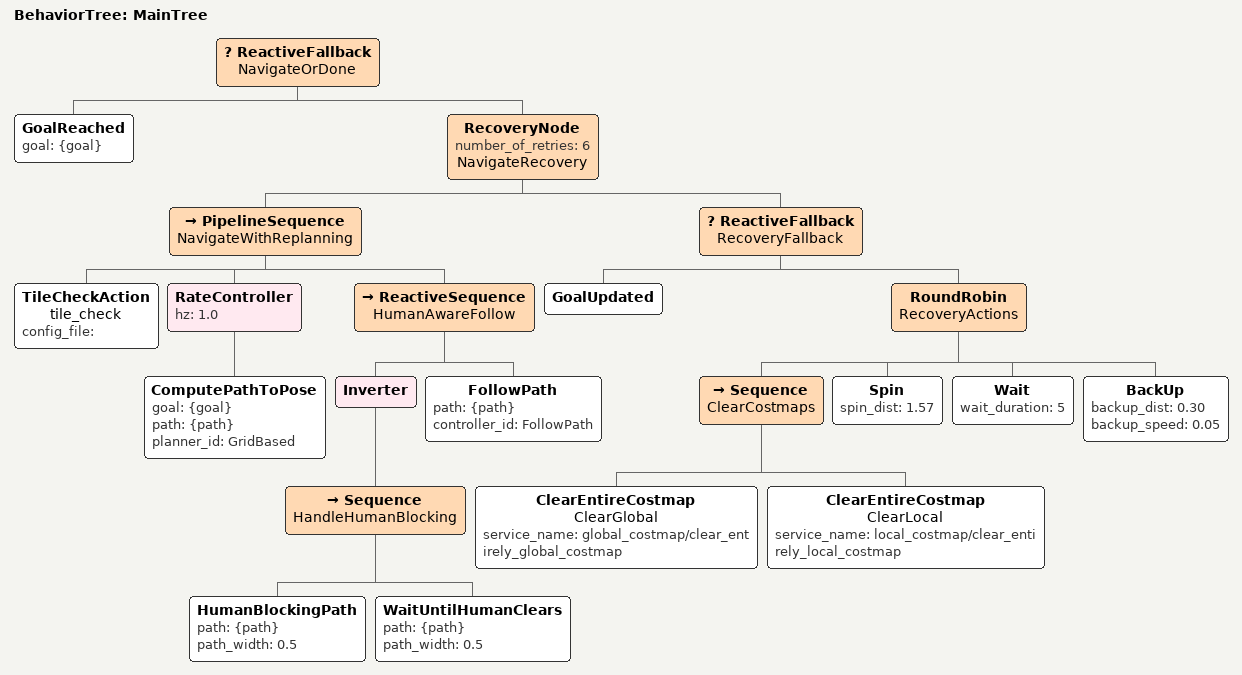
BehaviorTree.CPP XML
<?xml version="1.0"?>
<root main_tree_to_execute="MainTree">
  <BehaviorTree ID="MainTree">
    <!-- GoalReached short-circuits immediately when within goal tolerance -->
    <ReactiveFallback name="NavigateOrDone">
      <GoalReached goal="{goal}"/>

      <RecoveryNode number_of_retries="6" name="NavigateRecovery">

        <PipelineSequence name="NavigateWithReplanning">
          <!-- TileCheckAction re-ticked every cycle by PipelineSequence -->
          <TileCheckAction name="tile_check" config_file=""/>

          <RateController hz="1.0">
            <ComputePathToPose goal="{goal}" path="{path}" planner_id="GridBased"/>
          </RateController>

          <ReactiveSequence name="HumanAwareFollow">
            <Inverter>
              <Sequence name="HandleHumanBlocking">
                <!-- SUCCESS = human is blocking the path -->
                <HumanBlockingPath path="{path}" path_width="0.5"/>
                <!-- RUNNING until human clears; Inverter flips SUCCESS->FAILURE to pause FollowPath -->
                <WaitUntilHumanClears path="{path}" path_width="0.5"/>
              </Sequence>
            </Inverter>
            <!-- Only reached when no human blocking (Inverter returns SUCCESS) -->
            <FollowPath path="{path}" controller_id="FollowPath"/>
          </ReactiveSequence>
        </PipelineSequence>

        <!-- RECOVERY -->
        <ReactiveFallback name="RecoveryFallback">
          <GoalUpdated/>
          <RoundRobin name="RecoveryActions">
            <!-- Both clears grouped so RoundRobin advances to Spin/Wait/BackUp on next retry -->
            <Sequence name="ClearCostmaps">
              <ClearEntireCostmap name="ClearGlobal"
                service_name="global_costmap/clear_entirely_global_costmap"/>
              <ClearEntireCostmap name="ClearLocal"
                service_name="local_costmap/clear_entirely_local_costmap"/>
            </Sequence>
            <Spin spin_dist="1.57"/>
            <Wait wait_duration="5"/>
            <BackUp backup_dist="0.30" backup_speed="0.05"/>
          </RoundRobin>
        </ReactiveFallback>

      </RecoveryNode>
    </ReactiveFallback>
  </BehaviorTree>
</root>
